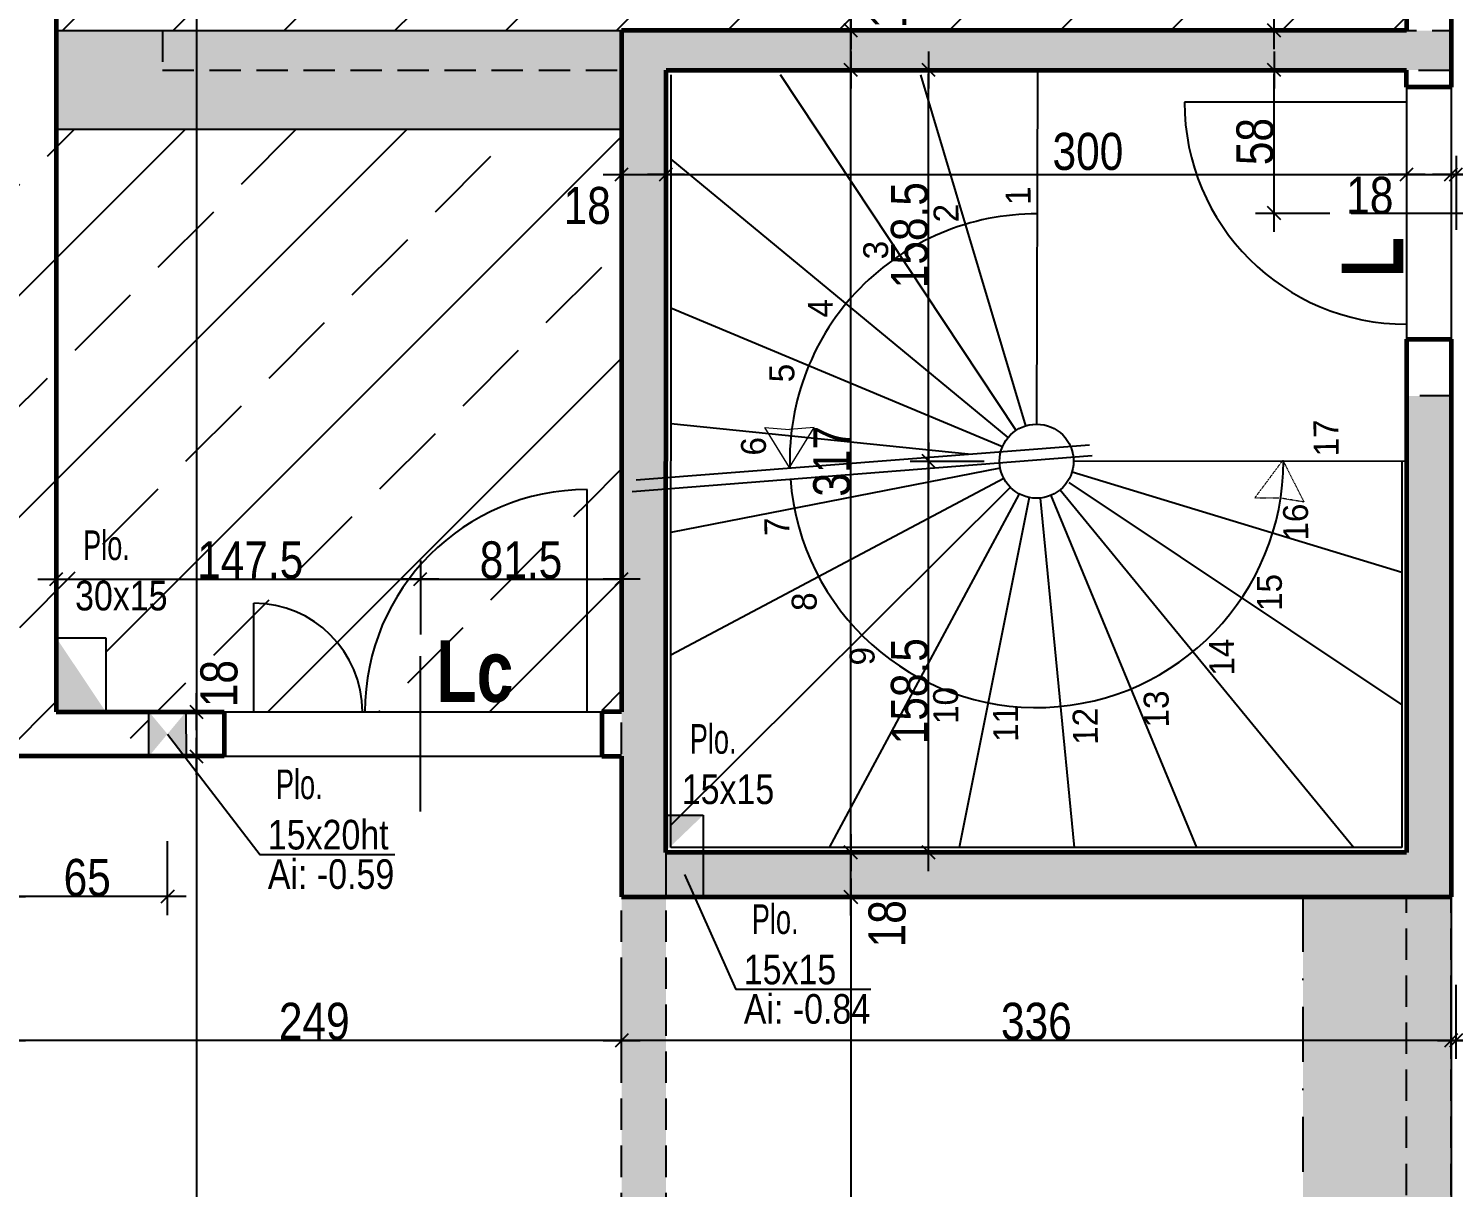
# Model space of a CAD drawing. Header units: centimetres. Extents: x 38820 to 82487, y -36363 to -12804.
# Drawn here: x 49114 to 49692, y -23901 to -23432 of the extents above; entities that cross this region are included whole.
import ezdxf
from ezdxf.enums import TextEntityAlignment as Align

# ---------------------------------------------------------------- set-up
doc = ezdxf.new("R2010")
doc.units = ezdxf.units.CM
doc.header["$LTSCALE"] = 0.5
for name, pattern in [('CACHEX2', [19.05, 12.7, -6.35]), ('Style de ligne -16', [0.192476, 0.123031, -0.069444]), ('TIRETPT2', [12.7, 6.35, -3.175, 0, -3.175])]:
    doc.linetypes.add(name, pattern=pattern)
doc.layers.get('0').update_dxf_attribs({"linetype": 'CONTINUOUS'})
doc.layers.get('DEFPOINTS').update_dxf_attribs({"linetype": 'CONTINUOUS'})
for name, color, linetype in [('01_cote_gen', 4, 'CONTINUOUS'), ('01_linteaux', 2, 'CONTINUOUS'), ('01_murs_sup', 2, 'CACHEX2'), ('01_poch_BN', 9, 'CONTINUOUS'), ('01_resv', 32, 'CONTINUOUS'), ('01_texte', 230, 'CONTINUOUS'), ('AA_COTES', 2, 'CONTINUOUS')]:
    doc.layers.add(name, color=color, linetype=linetype)
doc.layers.add('01_murs_coup', color=5, linetype='CONTINUOUS', lineweight=60)
doc.styles.add('Arial Narrow', font='ARIALN.TTF')
doc.styles.add('Century Gothic', font='GOTHIC.TTF')
doc.styles.add('impact', font='impact.ttf')
doc.styles.add('STYLE2', font='ARIALN.TTF')
doc.dimstyles.new('JB50', dxfattribs={"dimscale": 0.1, "dimtxt": 150, "dimasz": 15, "dimexe": 0.1, "dimexo": 0.1, "dimgap": 0.09, "dimtad": 1, "dimdec": 1, "dimdsep": 46, "dimtxsty": 'STYLE2', "dimblk1": 'BOND_G', "dimblk2": 'BOND_D', "dimsah": 1, "dimcen": 1.5, "dimdle": 0.01, "dimse1": 1, "dimse2": 1, "dimclrd": 4, "dimclre": 2, "dimclrt": 6, "dimazin": 2, "dimtfac": 2.333333, "dimtdec": 1, "dimtix": 1, "dimtmove": 2, "dimatfit": 3, "dimldrblk": 'BOND_G', "dimfxl": 1, "dimtolj": 1, "dimtzin": 0, "dimarcsym": 0})

# ---------------------------------------------------------------- blocks, each defined once
blk = doc.blocks.new('BOND_G')
at = {"layer": 'AA_COTES', "color": 0}
for p, q in [((0, -5), (0, 15)), ((5, 0), (-5, 0)), ((1.77, 1.77), (-1.77, -1.77))]:
    blk.add_line(p, q, dxfattribs=at)
blk = doc.blocks.new('BOND_D')
at = {"layer": 'AA_COTES', "color": 0}
for p, q in [((0, 5), (0, -15)), ((5, 0), (-5, 0)), ((-1.77, -1.77), (1.77, 1.77))]:
    blk.add_line(p, q, dxfattribs=at)
blk = doc.blocks.new('*D663')
at = {"layer": '01_cote_gen', "color": 4, "lineweight": -2, "transparency": 16777216}
blk.add_line((49618.95, -23504.86), (49618.95, -23449.86), dxfattribs=at)
at = {"layer": 'DEFPOINTS', "color": 0}
for p in [(49618.95, -23448.36), (49642.42, -23448.36), (49642.42, -23506.36)]:
    blk.add_point(p, dxfattribs=at)
at = {"layer": '01_cote_gen', "color": 4, "lineweight": -2, "transparency": 16777216, "xscale": 1.5, "yscale": 1.5, "zscale": 1.5}
for name, p, rotation in [('BOND_D', (49618.95, -23448.36), 90), ('BOND_G', (49618.95, -23506.36), 270)]:
    blk.add_blockref(name, p, dxfattribs=dict(at, rotation=rotation))
at = {"layer": '01_cote_gen', "color": 6, "transparency": 16777216, "insert": (49611.28, -23477.36), "char_height": 15, "attachment_point": 5, "rotation": 90, "style": 'STYLE2'}
blk.add_mtext('\\A1;58', dxfattribs=at)
blk = doc.blocks.new('Groupe-141-1')
at = {"color": 7, "linetype": 'Style de ligne -16', "lineweight": 13}
for p, q in [((14120.06, -46468.85), (14103.01, -46460.55)), ((14103.01, -46460.55), (14104.76, -46470.38)), ((14104.99, -46480.37), (14104.76, -46470.38)), ((14120.06, -46468.85), (14104.99, -46480.37))]:
    blk.add_line(p, q, dxfattribs=at)
blk = doc.blocks.new('Groupe-142-1')
at = {"color": 7, "linetype": 'Continuous', "lineweight": 13}
for p, q in [((14080.01, -46273.06), (14094.02, -46260.26)), ((14094.02, -46260.26), (14095.12, -46270.2)), ((14097.73, -46279.84), (14095.12, -46270.2)), ((14080.01, -46273.06), (14097.73, -46279.84))]:
    blk.add_line(p, q, dxfattribs=at)
blk = doc.blocks.new('*D673')
at = {"layer": '01_cote_gen', "color": 4, "lineweight": -2, "transparency": 16777216}
blk.add_line((49447.5, -23781.87), (49447.5, -23766.87), dxfattribs=at)
at = {"layer": 'DEFPOINTS', "color": 0}
for p in [(49447.5, -23765.37), (49464.35, -23765.37), (49464.35, -23783.37)]:
    blk.add_point(p, dxfattribs=at)
at = {"layer": '01_cote_gen', "color": 4, "lineweight": -2, "transparency": 16777216, "xscale": 1.5, "yscale": 1.5, "zscale": 1.5}
for name, p, rotation in [('BOND_D', (49447.5, -23765.37), 90), ('BOND_G', (49447.5, -23783.37), 270)]:
    blk.add_blockref(name, p, dxfattribs=dict(at, rotation=rotation))
at = {"layer": '01_cote_gen', "color": 6, "transparency": 16777216, "insert": (49462.23, -23794.23), "char_height": 15, "attachment_point": 5, "rotation": 90, "style": 'STYLE2'}
blk.add_mtext('\\A1;18', dxfattribs=at)
blk = doc.blocks.new('*D674')
at = {"layer": '01_cote_gen', "color": 4, "lineweight": -2, "transparency": 16777216}
blk.add_line((49447.5, -23763.87), (49447.5, -23449.86), dxfattribs=at)
at = {"layer": 'DEFPOINTS', "color": 0}
for p in [(49447.5, -23448.36), (49601, -23448.36), (49496.17, -23765.37)]:
    blk.add_point(p, dxfattribs=at)
at = {"layer": '01_cote_gen', "color": 4, "lineweight": -2, "transparency": 16777216, "xscale": 1.5, "yscale": 1.5, "zscale": 1.5}
for name, p, rotation in [('BOND_D', (49447.5, -23448.36), 90), ('BOND_G', (49447.5, -23765.37), 270)]:
    blk.add_blockref(name, p, dxfattribs=dict(at, rotation=rotation))
at = {"layer": '01_cote_gen', "color": 6, "transparency": 16777216, "insert": (49439.83, -23606.86), "char_height": 15, "attachment_point": 5, "rotation": 90, "style": 'STYLE2'}
blk.add_mtext('\\A1;317', dxfattribs=at)
blk = doc.blocks.new('*D675')
at = {"layer": '01_cote_gen', "color": 4, "lineweight": -2, "transparency": 16777216}
blk.add_line((49447.5, -23446.86), (49447.5, -23433.86), dxfattribs=at)
at = {"layer": 'DEFPOINTS', "color": 0}
for p in [(49447.5, -23432.36), (49595.38, -23432.36), (49595.38, -23448.36)]:
    blk.add_point(p, dxfattribs=at)
at = {"layer": '01_cote_gen', "color": 4, "lineweight": -2, "transparency": 16777216, "xscale": 1.5, "yscale": 1.5, "zscale": 1.5}
for name, p, rotation in [('BOND_D', (49447.5, -23432.36), 90), ('BOND_G', (49447.5, -23448.36), 270)]:
    blk.add_blockref(name, p, dxfattribs=dict(at, rotation=rotation))
at = {"layer": '01_cote_gen', "color": 6, "transparency": 16777216, "insert": (49462.53, -23421.93), "char_height": 15, "attachment_point": 5, "rotation": 90, "style": 'STYLE2'}
blk.add_mtext('\\A1;16', dxfattribs=at)
blk = doc.blocks.new('*D676')
at = {"layer": '01_cote_gen', "color": 4, "lineweight": -2, "transparency": 16777216}
blk.add_line((49478.99, -23763.87), (49478.99, -23608.32), dxfattribs=at)
at = {"layer": 'DEFPOINTS', "color": 0}
for p in [(49478.99, -23606.82), (49566.73, -23606.82), (49508.57, -23765.37)]:
    blk.add_point(p, dxfattribs=at)
at = {"layer": '01_cote_gen', "color": 4, "lineweight": -2, "transparency": 16777216, "xscale": 1.5, "yscale": 1.5, "zscale": 1.5}
for name, p, rotation in [('BOND_D', (49478.99, -23606.82), 90), ('BOND_G', (49478.99, -23765.37), 270)]:
    blk.add_blockref(name, p, dxfattribs=dict(at, rotation=rotation))
at = {"layer": '01_cote_gen', "color": 6, "transparency": 16777216, "insert": (49471.32, -23700.02), "char_height": 15, "attachment_point": 5, "rotation": 90, "style": 'STYLE2'}
blk.add_mtext('\\A1;158.5', dxfattribs=at)
blk = doc.blocks.new('*D677')
at = {"layer": '01_cote_gen', "color": 4, "lineweight": -2, "transparency": 16777216}
blk.add_line((49478.99, -23605.32), (49478.99, -23449.86), dxfattribs=at)
at = {"layer": 'DEFPOINTS', "color": 0}
for p in [(49478.99, -23448.36), (49597.3, -23448.36), (49566.73, -23606.82)]:
    blk.add_point(p, dxfattribs=at)
at = {"layer": '01_cote_gen', "color": 4, "lineweight": -2, "transparency": 16777216, "xscale": 1.5, "yscale": 1.5, "zscale": 1.5}
for name, p, rotation in [('BOND_D', (49478.99, -23448.36), 90), ('BOND_G', (49478.99, -23606.82), 270)]:
    blk.add_blockref(name, p, dxfattribs=dict(at, rotation=rotation))
at = {"layer": '01_cote_gen', "color": 6, "transparency": 16777216, "insert": (49471.32, -23515.28), "char_height": 15, "attachment_point": 5, "rotation": 90, "style": 'STYLE2'}
blk.add_mtext('\\A1;158.5', dxfattribs=at)
blk = doc.blocks.new('*D678')
at = {"layer": '01_cote_gen', "color": 4, "lineweight": -2, "transparency": 16777216}
blk.add_line((49356.13, -23490.64), (49371.13, -23490.64), dxfattribs=at)
at = {"layer": 'DEFPOINTS', "color": 0}
for p in [(49372.63, -23490.64), (49354.63, -23508.46), (49372.63, -23508.46)]:
    blk.add_point(p, dxfattribs=at)
at = {"layer": '01_cote_gen', "color": 4, "lineweight": -2, "transparency": 16777216, "xscale": 1.5, "yscale": 1.5, "zscale": 1.5, "rotation": 180}
blk.add_blockref('BOND_G', (49354.63, -23490.64), dxfattribs=at)
at = {"layer": '01_cote_gen', "color": 4, "lineweight": -2, "transparency": 16777216, "xscale": 1.5, "yscale": 1.5, "zscale": 1.5}
blk.add_blockref('BOND_D', (49372.63, -23490.64), dxfattribs=at)
at = {"layer": '01_cote_gen', "color": 6, "transparency": 16777216, "insert": (49340.7, -23503.34), "char_height": 15, "attachment_point": 5, "style": 'STYLE2'}
blk.add_mtext('\\A1;18', dxfattribs=at)
blk = doc.blocks.new('*D679')
at = {"layer": '01_cote_gen', "color": 4, "lineweight": -2, "transparency": 16777216}
blk.add_line((49374.14, -23490.64), (49671.13, -23490.64), dxfattribs=at)
at = {"layer": 'DEFPOINTS', "color": 0}
for p in [(49372.64, -23472.31), (49672.63, -23485.04), (49672.63, -23490.64)]:
    blk.add_point(p, dxfattribs=at)
at = {"layer": '01_cote_gen', "color": 4, "lineweight": -2, "transparency": 16777216, "xscale": 1.5, "yscale": 1.5, "zscale": 1.5, "rotation": 180}
blk.add_blockref('BOND_G', (49372.64, -23490.64), dxfattribs=at)
at = {"layer": '01_cote_gen', "color": 4, "lineweight": -2, "transparency": 16777216, "xscale": 1.5, "yscale": 1.5, "zscale": 1.5}
blk.add_blockref('BOND_D', (49672.63, -23490.64), dxfattribs=at)
at = {"layer": '01_cote_gen', "color": 6, "transparency": 16777216, "insert": (49543.52, -23481.44), "char_height": 15, "attachment_point": 5, "style": 'STYLE2'}
blk.add_mtext('\\A1;300', dxfattribs=at)
blk = doc.blocks.new('*D680')
at = {"layer": '01_cote_gen', "color": 4, "lineweight": -2, "ltscale": 2, "transparency": 16777216}
blk.add_line((49674.13, -23490.64), (49689.13, -23490.64), dxfattribs=at)
at = {"layer": 'DEFPOINTS', "color": 0, "ltscale": 2}
for p in [(49672.63, -23483.14), (49690.63, -23483.14), (49690.63, -23490.64)]:
    blk.add_point(p, dxfattribs=at)
at = {"layer": '01_cote_gen', "color": 4, "lineweight": -2, "ltscale": 2, "transparency": 16777216, "xscale": 1.5, "yscale": 1.5, "zscale": 1.5, "rotation": 180}
blk.add_blockref('BOND_G', (49672.63, -23490.64), dxfattribs=at)
at = {"layer": '01_cote_gen', "color": 4, "lineweight": -2, "ltscale": 2, "transparency": 16777216, "xscale": 1.5, "yscale": 1.5, "zscale": 1.5}
blk.add_blockref('BOND_D', (49690.63, -23490.64), dxfattribs=at)
at = {"layer": '01_cote_gen', "color": 6, "ltscale": 2, "transparency": 16777216, "insert": (49657.71, -23499.22), "char_height": 15, "attachment_point": 5, "style": 'STYLE2'}
blk.add_mtext('\\A1;18', dxfattribs=at)
blk = doc.blocks.new('*D681')
at = {"layer": '01_cote_gen', "color": 4, "lineweight": -2, "ltscale": 2, "transparency": 16777216}
blk.add_line((49694.13, -23490.64), (49709.13, -23490.64), dxfattribs=at)
at = {"layer": 'DEFPOINTS', "color": 0, "ltscale": 2}
for p in [(49692.63, -23475.76), (49710.63, -23475.76), (49710.63, -23490.64)]:
    blk.add_point(p, dxfattribs=at)
at = {"layer": '01_cote_gen', "color": 4, "lineweight": -2, "ltscale": 2, "transparency": 16777216, "xscale": 1.5, "yscale": 1.5, "zscale": 1.5, "rotation": 180}
blk.add_blockref('BOND_G', (49692.63, -23490.64), dxfattribs=at)
at = {"layer": '01_cote_gen', "color": 4, "lineweight": -2, "ltscale": 2, "transparency": 16777216, "xscale": 1.5, "yscale": 1.5, "zscale": 1.5}
blk.add_blockref('BOND_D', (49710.63, -23490.64), dxfattribs=at)
at = {"layer": '01_cote_gen', "color": 6, "ltscale": 2, "transparency": 16777216, "insert": (49719.33, -23501.4), "char_height": 15, "attachment_point": 5, "style": 'STYLE2'}
blk.add_mtext('\\A1;18', dxfattribs=at)
blk = doc.blocks.new('*D688')
at = {"layer": '01_cote_gen', "color": 4, "lineweight": -2, "transparency": 16777216}
blk.add_line((49107.13, -23274.72), (49124.13, -23274.72), dxfattribs=at)
at = {"layer": 'DEFPOINTS', "color": 0}
for p in [(49125.63, -23274.72), (49105.63, -23520.65), (49125.63, -23520.65)]:
    blk.add_point(p, dxfattribs=at)
at = {"layer": '01_cote_gen', "color": 4, "lineweight": -2, "transparency": 16777216, "xscale": 1.5, "yscale": 1.5, "zscale": 1.5, "rotation": 180}
blk.add_blockref('BOND_G', (49105.63, -23274.72), dxfattribs=at)
at = {"layer": '01_cote_gen', "color": 4, "lineweight": -2, "transparency": 16777216, "xscale": 1.5, "yscale": 1.5, "zscale": 1.5}
blk.add_blockref('BOND_D', (49125.63, -23274.72), dxfattribs=at)
at = {"layer": '01_cote_gen', "color": 6, "transparency": 16777216, "insert": (49115.63, -23267.05), "char_height": 15, "attachment_point": 5, "style": 'STYLE2'}
blk.add_mtext('\\A1;20', dxfattribs=at)
blk = doc.blocks.new('*D689')
at = {"layer": '01_cote_gen', "color": 4, "lineweight": -2, "transparency": 16777216}
blk.add_line((49127.13, -23305.36), (49353.13, -23305.36), dxfattribs=at)
at = {"layer": 'DEFPOINTS', "color": 0}
for p in [(49354.63, -23305.36), (49125.63, -23551.29), (49354.63, -23551.29)]:
    blk.add_point(p, dxfattribs=at)
at = {"layer": '01_cote_gen', "color": 4, "lineweight": -2, "transparency": 16777216, "xscale": 1.5, "yscale": 1.5, "zscale": 1.5, "rotation": 180}
blk.add_blockref('BOND_G', (49125.63, -23305.36), dxfattribs=at)
at = {"layer": '01_cote_gen', "color": 4, "lineweight": -2, "transparency": 16777216, "xscale": 1.5, "yscale": 1.5, "zscale": 1.5}
blk.add_blockref('BOND_D', (49354.63, -23305.36), dxfattribs=at)
at = {"layer": '01_cote_gen', "color": 6, "transparency": 16777216, "insert": (49240.13, -23297.69), "char_height": 15, "attachment_point": 5, "style": 'STYLE2'}
blk.add_mtext('\\A1;229', dxfattribs=at)
blk = doc.blocks.new('*D690')
at = {"layer": '01_cote_gen', "color": 4, "lineweight": -2, "transparency": 16777216}
blk.add_line((49356.13, -23305.36), (49371.14, -23305.36), dxfattribs=at)
at = {"layer": 'DEFPOINTS', "color": 0}
for p in [(49372.64, -23305.36), (49354.63, -23460.12), (49372.64, -23460.12)]:
    blk.add_point(p, dxfattribs=at)
at = {"layer": '01_cote_gen', "color": 4, "lineweight": -2, "transparency": 16777216, "xscale": 1.5, "yscale": 1.5, "zscale": 1.5, "rotation": 180}
blk.add_blockref('BOND_G', (49354.63, -23305.36), dxfattribs=at)
at = {"layer": '01_cote_gen', "color": 4, "lineweight": -2, "transparency": 16777216, "xscale": 1.5, "yscale": 1.5, "zscale": 1.5}
blk.add_blockref('BOND_D', (49372.64, -23305.36), dxfattribs=at)
at = {"layer": '01_cote_gen', "color": 6, "transparency": 16777216, "insert": (49363.64, -23297.69), "char_height": 15, "attachment_point": 5, "style": 'STYLE2'}
blk.add_mtext('\\A1;18', dxfattribs=at)
blk = doc.blocks.new('*D723')
at = {"layer": '01_cote_gen', "color": 4, "lineweight": -2, "transparency": 16777216}
blk.add_line((49353.13, -23841.51), (49107.13, -23841.51), dxfattribs=at)
at = {"layer": 'DEFPOINTS', "color": 0}
for p in [(49354.63, -23783.37), (49105.63, -23819.01), (49105.63, -23841.51)]:
    blk.add_point(p, dxfattribs=at)
at = {"layer": '01_cote_gen', "color": 4, "lineweight": -2, "transparency": 16777216, "xscale": 1.5, "yscale": 1.5, "zscale": 1.5, "rotation": 180}
blk.add_blockref('BOND_D', (49105.63, -23841.51), dxfattribs=at)
at = {"layer": '01_cote_gen', "color": 4, "lineweight": -2, "transparency": 16777216, "xscale": 1.5, "yscale": 1.5, "zscale": 1.5}
blk.add_blockref('BOND_G', (49354.63, -23841.51), dxfattribs=at)
at = {"layer": '01_cote_gen', "color": 6, "transparency": 16777216, "insert": (49230.13, -23833.84), "char_height": 15, "attachment_point": 5, "style": 'STYLE2'}
blk.add_mtext('\\A1;249', dxfattribs=at)
blk = doc.blocks.new('*D724')
at = {"layer": '01_cote_gen', "color": 4, "lineweight": -2, "transparency": 16777216}
blk.add_line((49689.13, -23841.51), (49356.13, -23841.51), dxfattribs=at)
at = {"layer": 'DEFPOINTS', "color": 0}
for p in [(49354.63, -23783.37), (49690.63, -23783.37), (49354.63, -23841.51)]:
    blk.add_point(p, dxfattribs=at)
at = {"layer": '01_cote_gen', "color": 4, "lineweight": -2, "transparency": 16777216, "xscale": 1.5, "yscale": 1.5, "zscale": 1.5, "rotation": 180}
blk.add_blockref('BOND_D', (49354.63, -23841.51), dxfattribs=at)
at = {"layer": '01_cote_gen', "color": 4, "lineweight": -2, "transparency": 16777216, "xscale": 1.5, "yscale": 1.5, "zscale": 1.5}
blk.add_blockref('BOND_G', (49690.63, -23841.51), dxfattribs=at)
at = {"layer": '01_cote_gen', "color": 6, "transparency": 16777216, "insert": (49522.63, -23833.84), "char_height": 15, "attachment_point": 5, "style": 'STYLE2'}
blk.add_mtext('\\A1;336', dxfattribs=at)
blk = doc.blocks.new('*D725')
at = {"layer": '01_cote_gen', "color": 4, "lineweight": -2, "transparency": 16777216}
blk.add_line((49892.13, -23841.51), (49694.15, -23841.51), dxfattribs=at)
at = {"layer": 'DEFPOINTS', "color": 0}
for p in [(49692.65, -23783.37), (49893.63, -23783.37), (49692.65, -23841.51)]:
    blk.add_point(p, dxfattribs=at)
at = {"layer": '01_cote_gen', "color": 4, "lineweight": -2, "transparency": 16777216, "xscale": 1.5, "yscale": 1.5, "zscale": 1.5, "rotation": 180}
blk.add_blockref('BOND_D', (49692.65, -23841.51), dxfattribs=at)
at = {"layer": '01_cote_gen', "color": 4, "lineweight": -2, "transparency": 16777216, "xscale": 1.5, "yscale": 1.5, "zscale": 1.5}
blk.add_blockref('BOND_G', (49893.63, -23841.51), dxfattribs=at)
at = {"layer": '01_cote_gen', "color": 6, "transparency": 16777216, "insert": (49793.14, -23833.84), "char_height": 15, "attachment_point": 5, "style": 'STYLE2'}
blk.add_mtext('\\A1;201', dxfattribs=at)
blk = doc.blocks.new('*D831')
at = {"layer": '01_cote_gen', "color": 4, "lineweight": -2, "transparency": 16777216}
blk.add_line((49182.4, -22815.81), (49182.4, -23706.86), dxfattribs=at)
at = {"layer": 'DEFPOINTS', "color": 0}
for p in [(49159.9, -22814.31), (49167.13, -23708.36), (49182.4, -23708.36)]:
    blk.add_point(p, dxfattribs=at)
at = {"layer": '01_cote_gen', "color": 4, "lineweight": -2, "transparency": 16777216, "xscale": 1.5, "yscale": 1.5, "zscale": 1.5}
for name, p, rotation in [('BOND_G', (49182.4, -22814.31), 90), ('BOND_D', (49182.4, -23708.36), 270)]:
    blk.add_blockref(name, p, dxfattribs=dict(at, rotation=rotation))
at = {"layer": '01_cote_gen', "color": 6, "transparency": 16777216, "insert": (49174.73, -23222.91), "char_height": 15, "attachment_point": 5, "rotation": 90, "style": 'STYLE2'}
blk.add_mtext('\\A1;894', dxfattribs=at)
blk = doc.blocks.new('*D832')
at = {"layer": '01_cote_gen', "color": 4, "lineweight": -2, "transparency": 16777216}
blk.add_line((49182.4, -23709.86), (49182.4, -23724.86), dxfattribs=at)
at = {"layer": 'DEFPOINTS', "color": 0}
for p in [(49167.13, -23708.36), (49149.63, -23726.36), (49182.4, -23726.36)]:
    blk.add_point(p, dxfattribs=at)
at = {"layer": '01_cote_gen', "color": 4, "lineweight": -2, "transparency": 16777216, "xscale": 1.5, "yscale": 1.5, "zscale": 1.5}
for name, p, rotation in [('BOND_G', (49182.4, -23708.36), 90), ('BOND_D', (49182.4, -23726.36), 270)]:
    blk.add_blockref(name, p, dxfattribs=dict(at, rotation=rotation))
at = {"layer": '01_cote_gen', "color": 6, "transparency": 16777216, "insert": (49191.6, -23696.95), "char_height": 15, "attachment_point": 5, "rotation": 90, "style": 'STYLE2'}
blk.add_mtext('\\A1;18', dxfattribs=at)
blk = doc.blocks.new('*D833')
at = {"layer": '01_cote_gen', "color": 4, "lineweight": -2, "transparency": 16777216}
blk.add_line((49182.4, -23727.86), (49182.4, -24281.87), dxfattribs=at)
at = {"layer": 'DEFPOINTS', "color": 0}
for p in [(49149.63, -23726.36), (49149.63, -24283.37), (49182.4, -24283.37)]:
    blk.add_point(p, dxfattribs=at)
at = {"layer": '01_cote_gen', "color": 4, "lineweight": -2, "transparency": 16777216, "xscale": 1.5, "yscale": 1.5, "zscale": 1.5}
for name, p, rotation in [('BOND_G', (49182.4, -23726.36), 90), ('BOND_D', (49182.4, -24283.37), 270)]:
    blk.add_blockref(name, p, dxfattribs=dict(at, rotation=rotation))
at = {"layer": '01_cote_gen', "color": 6, "transparency": 16777216, "insert": (49174.76, -24004.87), "char_height": 15, "attachment_point": 5, "rotation": 90, "style": 'STYLE2'}
blk.add_mtext('\\A1;557', dxfattribs=at)
blk = doc.blocks.new('*D836')
at = {"layer": '01_cote_gen', "color": 4, "lineweight": -2, "transparency": 16777216}
blk.add_line((49447.5, -23784.87), (49447.5, -24281.87), dxfattribs=at)
at = {"layer": 'DEFPOINTS', "color": 0}
for p in [(49425.69, -23783.37), (49412.64, -24283.37), (49447.5, -24283.37)]:
    blk.add_point(p, dxfattribs=at)
at = {"layer": '01_cote_gen', "color": 4, "lineweight": -2, "transparency": 16777216, "xscale": 1.5, "yscale": 1.5, "zscale": 1.5}
for name, p, rotation in [('BOND_G', (49447.5, -23783.37), 90), ('BOND_D', (49447.5, -24283.37), 270)]:
    blk.add_blockref(name, p, dxfattribs=dict(at, rotation=rotation))
at = {"layer": '01_cote_gen', "color": 6, "transparency": 16777216, "insert": (49439.83, -24033.37), "char_height": 15, "attachment_point": 5, "rotation": 90, "style": 'STYLE2'}
blk.add_mtext('\\A1;500', dxfattribs=at)
blk = doc.blocks.new('*D844')
at = {"layer": '01_cote_gen', "color": 4, "lineweight": -2, "transparency": 16777216}
blk.add_line((49618.95, -23430.86), (49618.95, -23332.86), dxfattribs=at)
at = {"layer": 'DEFPOINTS', "color": 0}
for p in [(49618.95, -23331.36), (49642.42, -23331.36), (49634.38, -23432.36)]:
    blk.add_point(p, dxfattribs=at)
at = {"layer": '01_cote_gen', "color": 4, "lineweight": -2, "transparency": 16777216, "xscale": 1.5, "yscale": 1.5, "zscale": 1.5}
for name, p, rotation in [('BOND_D', (49618.95, -23331.36), 90), ('BOND_G', (49618.95, -23432.36), 270)]:
    blk.add_blockref(name, p, dxfattribs=dict(at, rotation=rotation))
at = {"layer": '01_cote_gen', "color": 6, "transparency": 16777216, "insert": (49611.28, -23381.86), "char_height": 15, "attachment_point": 5, "rotation": 90, "style": 'STYLE2'}
blk.add_mtext('\\A1;101', dxfattribs=at)
blk = doc.blocks.new('*D845')
at = {"layer": '01_cote_gen', "color": 4, "lineweight": -2, "transparency": 16777216}
blk.add_line((49447.5, -23430.86), (49447.5, -22815.86), dxfattribs=at)
at = {"layer": 'DEFPOINTS', "color": 0}
for p in [(49447.5, -22814.36), (49493.67, -22814.36), (49493.58, -23432.36)]:
    blk.add_point(p, dxfattribs=at)
at = {"layer": '01_cote_gen', "color": 4, "lineweight": -2, "transparency": 16777216, "xscale": 1.5, "yscale": 1.5, "zscale": 1.5}
for name, p, rotation in [('BOND_D', (49447.5, -22814.36), 90), ('BOND_G', (49447.5, -23432.36), 270)]:
    blk.add_blockref(name, p, dxfattribs=dict(at, rotation=rotation))
at = {"layer": '01_cote_gen', "color": 6, "transparency": 16777216, "insert": (49439.83, -23123.36), "char_height": 15, "attachment_point": 5, "rotation": 90, "style": 'STYLE2'}
blk.add_mtext('\\A1;618', dxfattribs=at)
blk = doc.blocks.new('*D1016')
at = {"layer": '01_cote_gen', "color": 4, "lineweight": -2, "transparency": 16777216}
blk.add_line((49274.63, -23654.59), (49353.13, -23654.59), dxfattribs=at)
at = {"layer": 'DEFPOINTS', "color": 0}
for p in [(49354.63, -23654.59), (49273.13, -23669.62), (49354.63, -23669.62)]:
    blk.add_point(p, dxfattribs=at)
at = {"layer": '01_cote_gen', "color": 4, "lineweight": -2, "transparency": 16777216, "xscale": 1.5, "yscale": 1.5, "zscale": 1.5, "rotation": 180}
blk.add_blockref('BOND_G', (49273.13, -23654.59), dxfattribs=at)
at = {"layer": '01_cote_gen', "color": 4, "lineweight": -2, "transparency": 16777216, "xscale": 1.5, "yscale": 1.5, "zscale": 1.5}
blk.add_blockref('BOND_D', (49354.63, -23654.59), dxfattribs=at)
at = {"layer": '01_cote_gen', "color": 6, "transparency": 16777216, "insert": (49313.88, -23646.92), "char_height": 15, "attachment_point": 5, "style": 'STYLE2'}
blk.add_mtext('\\A1;81.5', dxfattribs=at)
blk = doc.blocks.new('*D1017')
at = {"layer": '01_cote_gen', "color": 4, "lineweight": -2, "transparency": 16777216}
blk.add_line((49127.13, -23654.59), (49271.63, -23654.59), dxfattribs=at)
at = {"layer": 'DEFPOINTS', "color": 0}
for p in [(49125.63, -23654.59), (49273.13, -23654.59), (49273.13, -23662.09)]:
    blk.add_point(p, dxfattribs=at)
at = {"layer": '01_cote_gen', "color": 4, "lineweight": -2, "transparency": 16777216, "xscale": 1.5, "yscale": 1.5, "zscale": 1.5, "rotation": 180}
blk.add_blockref('BOND_G', (49125.63, -23654.59), dxfattribs=at)
at = {"layer": '01_cote_gen', "color": 4, "lineweight": -2, "transparency": 16777216, "xscale": 1.5, "yscale": 1.5, "zscale": 1.5}
blk.add_blockref('BOND_D', (49273.13, -23654.59), dxfattribs=at)
at = {"layer": '01_cote_gen', "color": 6, "transparency": 16777216, "insert": (49204.2, -23646.92), "char_height": 15, "attachment_point": 5, "style": 'STYLE2'}
blk.add_mtext('\\A1;147.5', dxfattribs=at)
blk = doc.blocks.new('*D1155')
at = {"layer": '01_cote_gen', "color": 4, "lineweight": -2, "transparency": 16777216}
blk.add_line((49169.17, -23783.25), (49107.13, -23783.25), dxfattribs=at)
at = {"layer": 'DEFPOINTS', "color": 0}
for p in [(49170.67, -23717.36), (49105.63, -23722.86), (49105.63, -23783.25)]:
    blk.add_point(p, dxfattribs=at)
at = {"layer": '01_cote_gen', "color": 4, "lineweight": -2, "transparency": 16777216, "xscale": 1.5, "yscale": 1.5, "zscale": 1.5, "rotation": 180}
blk.add_blockref('BOND_D', (49105.63, -23783.25), dxfattribs=at)
at = {"layer": '01_cote_gen', "color": 4, "lineweight": -2, "transparency": 16777216, "xscale": 1.5, "yscale": 1.5, "zscale": 1.5}
blk.add_blockref('BOND_G', (49170.67, -23783.25), dxfattribs=at)
at = {"layer": '01_cote_gen', "color": 6, "transparency": 16777216, "insert": (49138.15, -23775.58), "char_height": 15, "attachment_point": 5, "style": 'STYLE2'}
blk.add_mtext('\\A1;65', dxfattribs=at)

msp = doc.modelspace()

# ---------------------------------------------------------------- hatches: boundary and pattern name
at = {"layer": '01_murs_sup'}
h = msp.add_hatch(dxfattribs=at)
h.set_pattern_fill('DASH', color=256, scale=2.5, angle=135)
h.set_pattern_definition([(135, (-19116.01, 5490.093), (-11.22532015, 9e-16), [7.9375, -7.9375])])
h.paths.add_polyline_path([(49690.631, -24101.371), (49672.631, -24101.371), (49672.631, -24106.371), (49372.631, -24106.371), (49372.631, -23783.371), (49672.631, -23783.371), (49672.631, -23999.371), (49690.631, -23999.371), (49690.631, -23580.371), (49672.631, -23580.371), (49672.631, -23765.371), (49372.631, -23765.371), (49372.631, -23448.383), (49690.631, -23448.383), (49690.631, -23432.383), (49168.631, -23432.383), (49168.631, -23448.383), (49354.631, -23448.383), (49354.631, -24106.371), (49311.631, -24106.371), (49311.631, -24141.371), (49047.631, -24141.371), (49047.631, -24159.371), (49329.631, -24159.371), (49329.631, -24124.371), (49672.631, -24124.371), (49672.631, -24159.371), (49690.631, -24159.371)])
h.paths.add_polyline_path([(48945.631, -24141.371), (48605.631, -24141.371), (48605.631, -23448.383), (48647.631, -23448.383), (48647.631, -23432.383), (48525.631, -23432.383), (48525.631, -23448.383), (48587.631, -23448.383), (48587.631, -24141.371), (48463.631, -24141.371), (48463.631, -24159.371), (48945.631, -24159.371)])
h.paths.add_polyline_path([(49073.631, -23432.383), (48917.631, -23432.383), (48917.631, -23448.383), (49073.631, -23448.383)])
at = {"layer": '01_poch_BN'}
h = msp.add_hatch(dxfattribs=at)
h.set_pattern_fill('ANSI31', color=256, scale=10)
h.paths.add_polyline_path([(49105.63, -22818.341), (49125.63, -22818.34), (49125.63, -22814.307), (49672.626, -22814.387), (49690.613, -22814.387), (49690.612, -22796.39), (48265.63, -22796.18), (48265.63, -23398.352), (48285.63, -23398.352), (48285.63, -23117.356), (48953.63, -23117.356), (48953.63, -23432.356), (49105.63, -23432.356)])
h.paths.add_polyline_path([(49878.631, -23043.387), (49878.631, -22985.387), (49878.631, -22895.387), (49878.631, -22814.387), (49710.809, -22814.387), (49710.809, -22894.387), (49710.626, -23280.359), (49710.626, -23382.359), (49710.626, -23432.383), (49875.631, -23432.383), (49875.631, -23379.384), (49875.631, -23354.387), (49878.631, -23354.387), (49878.631, -23133.387)])
h.paths.add_polyline_path([(52569.593, -22796.39), (52419.597, -22796.39), (52419.597, -23152.394), (52569.593, -23152.394)])
h.paths.add_polyline_path([(50169.799, -22835.779), (50169.799, -22809.166), (50138.571, -22809.166), (50138.571, -22835.779)])
h.paths.add_polyline_path([(50169.799, -22867.654), (50169.799, -22841.041), (50138.571, -22841.041), (50138.571, -22867.654)], flags=16)
h.paths.add_polyline_path([(50050.405, -22939.747), (50077.018, -22939.747), (50077.018, -22908.519), (50050.405, -22908.519)], flags=16)
h.paths.add_polyline_path([(50115.169, -22930.844), (50115.169, -22894.675), (50083.941, -22894.675), (50083.941, -22930.844)], flags=16)
edge = h.paths.add_edge_path(flags=16)
edge.add_arc((49336.408, -23148.361), 30.98, 0, 360)
edge = h.paths.add_edge_path()
edge.add_arc((49672.626, -23376.358), 89.997, 90.000061, 179.999465, ccw=False)
edge.add_line((49672.626, -23286.361), (49672.626, -23280.36))
edge.add_line((49672.626, -23280.36), (49672.626, -23036.408))
edge.add_line((49672.626, -23036.408), (49672.589, -23036.408))
edge.add_line((49672.589, -23036.408), (49672.589, -22976.411))
edge.add_line((49672.589, -22976.411), (49672.626, -22814.387))
edge.add_line((49672.626, -22814.387), (49125.63, -22814.307))
edge.add_line((49125.63, -22814.307), (49125.63, -23432.356))
edge.add_line((49125.63, -23432.356), (49354.627, -23432.36))
edge.add_line((49354.627, -23432.36), (49672.626, -23432.36))
edge.add_line((49672.626, -23432.36), (49672.628, -23382.36))
edge.add_line((49672.628, -23382.36), (49672.628, -23376.358))
edge.add_line((49672.628, -23376.358), (49582.629, -23376.357))
edge = h.paths.add_edge_path(flags=16)
edge.add_arc((51006.638, -23148.361), 30.98, 0, 360)
h.paths.add_polyline_path([(52399.597, -22814.39), (50098.63, -22814.39), (50098.63, -22895.387), (50038.597, -22895.387), (50038.597, -22984.587), (50038.63, -22984.587), (50038.63, -23043.387), (50038.625, -23133.387), (50038.63, -23133.387), (50038.63, -23272.387), (50038.619, -23422.387), (50038.63, -23422.387), (50038.63, -23432.383), (50382.593, -23432.383), (50382.593, -23152.394), (50772.593, -23152.394), (50772.593, -23432.383), (50844.63, -23432.383), (50961.597, -23432.394), (50981.597, -23432.394), (51034.63, -23432.394), (51034.63, -23432.383), (51172.593, -23432.383), (51172.593, -23152.394), (51729.593, -23152.394), (51729.593, -23432.383), (51892.593, -23432.383), (51892.593, -23152.394), (52399.597, -23152.394)])
h = msp.add_hatch(dxfattribs=at)
h.set_pattern_fill('ANSI33', color=256, scale=10)
h.paths.add_polyline_path([(49125.63, -23678.361), (49145.645, -23678.361), (49145.645, -23708.361), (49125.63, -23708.361)], flags=16)
h.paths.add_polyline_path([(49178.169, -23708.359), (49178.17, -23726.359), (49163.17, -23726.359), (49163.17, -23708.361)], flags=16)
h.paths.add_polyline_path([(49223.9, -22837.648), (49223.9, -22811.035), (49192.673, -22811.035), (49192.673, -22837.648)], flags=24)
edge = h.paths.add_edge_path()
edge.add_line((49354.627, -23472.356), (49105.63, -23472.356))
edge.add_line((49105.63, -23472.356), (49105.63, -23726.361))
edge.add_line((49105.63, -23726.361), (49193.627, -23726.361))
edge.add_line((49193.627, -23726.361), (49193.627, -23708.361))
edge.add_line((49193.627, -23708.361), (49205.626, -23708.361))
edge.add_line((49205.626, -23708.361), (49205.626, -23664.361))
edge.add_arc((49205.626, -23708.361), 44, 0, 90, ccw=False)
edge.add_line((49249.626, -23708.361), (49250.627, -23708.361))
edge.add_arc((49340.627, -23708.361), 90, 90, 180, ccw=False)
edge.add_line((49340.627, -23618.361), (49340.627, -23708.361))
edge.add_line((49340.627, -23708.361), (49346.627, -23708.361))
edge.add_line((49346.627, -23708.361), (49354.627, -23708.361))
edge.add_line((49354.627, -23708.361), (49354.627, -23472.356))
h = msp.add_hatch(color=256, dxfattribs=at)
h.dxf.hatch_style = 1
h.paths.add_polyline_path([(49354.627, -23432.36), (49125.63, -23432.356), (49125.63, -23472.356), (49354.627, -23472.356)])
h = msp.add_hatch(dxfattribs=at)
h.set_pattern_fill('ANSI33', color=256, scale=10)
h.paths.add_polyline_path([(49205.626, -23664.361), (49205.626, -23708.361), (49249.626, -23708.361, 0.4142136)])
h.paths.add_polyline_path([(49340.627, -23618.361, 0.4142136), (49250.627, -23708.361), (49340.627, -23708.361)])
h = msp.add_hatch(color=256, dxfattribs=at)
h.dxf.hatch_style = 1
h.paths.add_polyline_path([(49672.631, -23783.371), (49630.626, -23783.371), (49630.626, -24106.371), (49672.631, -24106.371), (49672.631, -24101.371), (49690.626, -24101.371), (49690.626, -23999.371), (49672.631, -23999.371)])
h.paths.add_polyline_path([(49690.626, -23783.368), (49672.631, -23783.368), (49672.631, -23999.371), (49690.626, -23999.371)])
h.paths.add_polyline_path([(49690.626, -24101.371), (49672.631, -24101.371), (49672.631, -24106.371), (49630.626, -24106.371), (49630.626, -24124.371), (49672.631, -24124.371), (49672.631, -24159.371), (49690.626, -24159.371)])
h.paths.add_polyline_path([(49672.631, -24124.371), (49630.626, -24124.371), (49630.626, -24283.374), (49672.64, -24283.374), (49690.626, -24283.374), (49690.626, -24159.371), (49672.631, -24159.371)])
h.paths.add_polyline_path([(49647.437, -24036.213), (49674.051, -24036.213), (49674.051, -24004.985), (49647.437, -24004.985)], flags=24)
h.paths.add_polyline_path([(49643.381, -24181.136), (49669.994, -24181.136), (49669.994, -24149.908), (49643.381, -24149.908)], flags=24)
h.paths.add_polyline_path([(49621.31, -24154.538), (49646.359, -24154.538), (49646.359, -24136.244), (49621.31, -24136.244)], flags=9)

# ---------------------------------------------------------------- linework, layer by layer
at = {"layer": '01_linteaux'}
for p, q in [((49125.63, -23432.356), (49354.627, -23432.36)), ((49374.577, -23763.368), (49374.647, -23450.363)), ((49514.439, -23594.342), (49418.983, -23450.363)), ((49518.417, -23592.456), (49475.865, -23450.362)), ((49522.777, -23591.511), (49523.261, -23448.373)), ((49672.626, -23455.364), (49672.626, -23557.361)), ((49690.626, -23455.363), (49690.626, -23557.361)), ((49672.625, -23461.364), (49582.628, -23461.365)), ((49125.63, -23472.356), (49354.627, -23472.356)), ((49511.184, -23597.299), (49374.639, -23484.451)), ((49650.22, -23506.362), (49713.031, -23506.362)), ((49508.914, -23601.062), (49374.626, -23544.859)), ((49494.961, -23604.024), (49374.615, -23591.693)), ((49360.48, -23614.446), (49544.15, -23600.139)), ((49358.92, -23619.089), (49545.234, -23604.572)), ((49537.725, -23606.823), (49672.725, -23606.622)), ((49670.627, -23606.622), (49670.628, -23763.368)), ((49509.483, -23613.869), (49374.595, -23685.413)), ((49508.007, -23609.719), (49374.606, -23635.751)), ((49537.081, -23611.173), (49670.627, -23651.761)), ((49340.627, -23708.361), (49340.627, -23618.361)), ((49512.101, -23617.412), (49374.579, -23754.221)), ((49515.49, -23620.311), (49438.647, -23763.368)), ((49532.234, -23618.425), (49651.198, -23763.368)), ((49535.724, -23615.517), (49670.627, -23705.537)), ((49519.78, -23621.532), (49491.341, -23763.368)), ((49524.18, -23621.753), (49537.997, -23763.368)), ((49528.454, -23620.687), (49587.497, -23763.368)), ((49205.626, -23708.361), (49205.626, -23664.361)), ((49273.126, -23748.766), (49273.126, -23685.866)), ((49193.627, -23708.361), (49346.627, -23708.361)), ((49193.627, -23726.361), (49346.627, -23726.361)), ((49670.628, -23763.368), (49374.577, -23763.368)), ((49690.626, -23783.368), (49690.626, -24283.431))]:
    msp.add_line(p, q, dxfattribs=at)
at = {"layer": '01_linteaux', "linetype": 'TIRETPT2', "ltscale": 7}
msp.add_line((49630.626, -23783.368), (49630.626, -24283.431), dxfattribs=at)
at = {"layer": '01_linteaux'}
msp.add_circle((49522.725, -23606.824), 15, dxfattribs=at)
for centre, radius, start, end in [((49672.625, -23461.364), 89.997, 180.000535, 270.00052), ((49672.625, -23461.364), 89.997, 180.000535, 270.00052), ((49522.725, -23606.624), 100, 89.805913, 181.663318), ((49522.725, -23606.624), 100, 184.245831, 0.000747), ((49340.627, -23708.361), 90, 90, 180), ((49205.626, -23708.361), 44, 0, 90)]:
    msp.add_arc(centre, radius, start, end, dxfattribs=at)
at = {"layer": '01_murs_coup'}
for p, q in [((49125.63, -22814.307), (49125.63, -23708.361)), ((49672.628, -23382.36), (49672.626, -23432.36)), ((49690.624, -23382.359), (49690.626, -23455.363)), ((49690.624, -23382.359), (49690.626, -23455.363)), ((49672.626, -23432.36), (49354.627, -23432.36)), ((49354.627, -23432.36), (49354.627, -23708.361)), ((49672.626, -23432.36), (49354.627, -23432.36)), ((49354.627, -23432.36), (49354.627, -23708.361)), ((49372.577, -23765.368), (49372.647, -23448.363)), ((49372.577, -23765.368), (49372.647, -23448.363)), ((49372.647, -23448.363), (49672.627, -23448.361)), ((49372.647, -23448.363), (49672.627, -23448.361)), ((49672.626, -23455.364), (49672.627, -23448.361)), ((49672.626, -23455.364), (49672.627, -23448.361)), ((49690.626, -23455.363), (49672.626, -23455.364)), ((49690.626, -23455.363), (49672.626, -23455.364)), ((49672.626, -23557.361), (49672.628, -23765.368)), ((49672.626, -23557.361), (49690.626, -23557.361)), ((49672.626, -23557.361), (49672.628, -23765.368)), ((49672.626, -23557.361), (49690.626, -23557.361)), ((49690.626, -23557.361), (49690.626, -23783.368)), ((49690.626, -23557.361), (49690.626, -23783.368)), ((49125.63, -23708.361), (49193.627, -23708.361)), ((49125.63, -23708.361), (49193.627, -23708.361)), ((49193.627, -23708.361), (49193.627, -23726.361)), ((49193.627, -23708.361), (49193.627, -23726.361)), ((49354.627, -23708.361), (49346.627, -23708.361)), ((49346.627, -23708.361), (49346.627, -23726.361)), ((49354.627, -23708.361), (49346.627, -23708.361)), ((49346.627, -23708.361), (49346.627, -23726.361)), ((49193.627, -23726.361), (49105.63, -23726.361)), ((49193.627, -23726.361), (49105.63, -23726.361)), ((49346.627, -23726.361), (49354.627, -23726.361)), ((49346.627, -23726.361), (49354.627, -23726.361)), ((49354.627, -23726.361), (49354.627, -23783.368)), ((49354.627, -23726.361), (49354.627, -23783.368)), ((49672.628, -23765.368), (49372.577, -23765.368)), ((49672.628, -23765.368), (49372.577, -23765.368)), ((49354.627, -23783.368), (49690.628, -23783.368)), ((49354.627, -23783.368), (49690.628, -23783.368))]:
    msp.add_line(p, q, dxfattribs=at)
at = {"layer": '01_murs_sup', "ltscale": 2}
for p, q in [((49168.631, -23432.383), (49168.631, -23448.383)), ((49168.631, -23432.383), (49690.631, -23432.383)), ((49690.631, -23448.383), (49690.631, -23432.383)), ((49168.631, -23448.383), (49354.631, -23448.383)), ((49354.631, -24106.371), (49354.631, -23448.383)), ((49372.631, -23765.371), (49372.631, -23448.383)), ((49372.631, -23448.383), (49690.631, -23448.383)), ((49672.631, -23765.371), (49672.631, -23580.371)), ((49690.631, -23580.371), (49672.631, -23580.371)), ((49690.631, -23999.371), (49690.631, -23580.371)), ((49372.631, -23765.371), (49672.631, -23765.371)), ((49372.631, -24106.371), (49372.631, -23783.371)), ((49372.631, -23783.371), (49672.631, -23783.371)), ((49672.631, -23999.371), (49672.631, -23783.371))]:
    msp.add_line(p, q, dxfattribs=at)
at = {"layer": '01_resv'}
for p, q in [((49125.645, -23706.055), (49125.645, -23676.055)), ((49125.645, -23678.361), (49145.645, -23678.361)), ((49145.645, -23678.361), (49145.645, -23708.361)), ((49145.645, -23708.361), (49125.645, -23708.361)), ((49163.17, -23708.361), (49178.169, -23708.359)), ((49163.17, -23726.359), (49163.17, -23708.361)), ((49178.169, -23708.359), (49178.17, -23726.359)), ((49178.17, -23726.359), (49163.17, -23726.359)), ((49372.636, -23765.268), (49372.636, -23750.268)), ((49372.636, -23750.268), (49387.635, -23750.268)), ((49387.635, -23750.268), (49387.636, -23765.267)), ((49372.635, -23783.267), (49372.636, -23765.268)), ((49372.636, -23765.268), (49387.635, -23765.268)), ((49387.635, -23765.268), (49387.635, -23783.267)), ((49387.635, -23783.267), (49372.635, -23783.266))]:
    msp.add_line(p, q, dxfattribs=at)
for points in [[(49145.645, -23708.361), (49125.645, -23708.361), (49125.645, -23678.361)], [(49163.17, -23708.361), (49163.17, -23726.359), (49178.17, -23726.359), (49178.169, -23708.359)], [(49372.636, -23764.659), (49372.636, -23750.268), (49387.635, -23750.268)], [(49372.636, -23765.371), (49372.635, -23783.266), (49387.635, -23783.266), (49387.635, -23765.371)]]:
    msp.add_solid(points, dxfattribs=at)
at = {"layer": '01_texte'}
for p, q in [((49170.67, -23717.36), (49208.169, -23766.29)), ((49262.778, -23766.29), (49208.169, -23766.29)), ((49380.135, -23774.318), (49400.953, -23820.909)), ((49455.562, -23820.909), (49400.953, -23820.909))]:
    msp.add_line(p, q, dxfattribs=at)

# ---------------------------------------------------------------- block references
at = {"layer": '01_linteaux', "rotation": 79.27640525614329}
for name in ['Groupe-142-1', 'Groupe-141-1']:
    msp.add_blockref(name, (1337.817, -28833.374), dxfattribs=at)

# ---------------------------------------------------------------- texts
at = {"layer": '01_linteaux', "style": 'Century Gothic'}
msp.add_text('10', height=10.1056, rotation=90.610741, dxfattribs=at).set_placement((49491.036, -23713.265))
at = {"layer": '01_linteaux', "char_height": 10.10561, "attachment_point": 1, "rotation": 90.610741, "line_spacing_factor": 1.026243, "style": 'Century Gothic'}
for s, insert, width in [('\\pt3.6249,7.2568,10.682;1', (49510.219, -23503.136), 7.82037), ('\\pt3.6249,7.2568,10.682,14.249;2', (49481.029, -23510.136), 7.82037), ('\\pt3.6249,6.6525,9.9793,13.309,16.634;3', (49452.529, -23525.136), 7.82037), ('\\pt3.6249,7.2568,10.641,14.188;4', (49430.122, -23548.729), 7.82037), ('\\pt3.6249,7.0931,10.641;5', (49414.529, -23574.941), 7.82037), ('\\pt3.6249,7.4448,11.167,14.886,18.615;17', (49635.015, -23604.984), 15.64073), ('\\pt3.6249,7.0931,10.641,14.188;6', (49403.03, -23604.619), 7.82037), ('\\pt3.6249,7.0931,10.641,14.188,17.735,21.282;16', (49622.685, -23639.111), 15.64073), ('\\pt3.6249,7.0931,10.641,14.188;7', (49412.53, -23637.173), 7.82037), ('\\pt3.6249,7.0931,10.641,14.188,17.735,21.282;15', (49612.09, -23667.629), 15.64073), ('\\pt3.6249,7.0931,10.641,14.188,17.735;8', (49423.564, -23667.559), 17.30336), ('\\pt3.6249,7.0931,10.641,14.188,17.735,21.282;9', (49447.031, -23689.637), 7.82037), ('\\pt3.6249,7.0931,10.641,14.188,17.735,21.282;14', (49592.747, -23693.809), 15.64073), ('\\pt3.6249,7.0931,10.641,14.188,17.735,21.282;13', (49566.22, -23714.81), 15.64073), ('\\pt3.6249,7.0931,10.641,14.188,17.735,21.282;11', (49505.185, -23720.63), 15.64073), ('\\pt3.6249,7.0931,10.641,14.188,17.735,21.282;12', (49537.464, -23721.821), 15.64073)]:
    msp.add_mtext(s, dxfattribs=dict(at, insert=insert, width=width))
at = {"layer": '01_texte', "style": 'impact'}
msp.add_text('L ', height=25, rotation=90, dxfattribs=at).set_placement((49678.76, -23520.518), align=Align.BOTTOM_CENTER)
at = {"layer": '01_texte', "style": 'Arial Narrow', "width": 0.8}
for p in [(49136.493, -23646.893), (49382.249, -23725.346), (49214.579, -23743.736), (49407.363, -23798.355)]:
    msp.add_text('Plo.', height=12, dxfattribs=at).set_placement(p)
at = {"layer": '01_texte', "style": 'Arial Narrow'}
for s, p in [('30x15 ', (49133.25, -23667.287)), ('15x15 ', (49379.006, -23745.74)), ('15x20ht', (49211.336, -23764.13)), ('Ai: -0.59', (49211.336, -23780.105)), ('15x15', (49404.12, -23818.749)), ('Ai: -0.84', (49404.12, -23834.724))]:
    msp.add_text(s, height=12, dxfattribs=at).set_placement(p)
at = {"layer": '01_texte', "style": 'impact'}
msp.add_text('Lc  ', height=25, dxfattribs=at).set_placement((49302.597, -23711.859), align=Align.BOTTOM_CENTER)

# ---------------------------------------------------------------- dimensions: what is measured, and where the dimension line sits
at = {"layer": '01_cote_gen'}
for base, p1, p2, picture, middle in [((49182.397, -23708.361), (49159.897, -22814.313), (49167.129, -23708.361), '*D831', (49174.729, -23222.91)), ((49447.5, -23432.36), (49595.383, -23448.362), (49595.383, -23432.36), '*D675', (49462.53, -23421.925)), ((49478.988, -23448.362), (49566.734, -23606.824), (49597.305, -23448.362), '*D677', (49471.32, -23515.275)), ((49478.988, -23606.824), (49508.567, -23765.368), (49566.734, -23606.824), '*D676', (49471.32, -23700.02)), ((49182.397, -23726.361), (49167.129, -23708.361), (49149.629, -23726.361), '*D832', (49191.605, -23696.948)), ((49447.5, -23765.368), (49464.347, -23783.368), (49464.347, -23765.368), '*D673', (49462.228, -23794.235))]:
    dim = msp.add_linear_dim(base=base, p1=p1, p2=p2, angle=90, dimstyle='JB50', dxfattribs=at)
    dim.commit()
    dim.dimension.update_dxf_attribs({"geometry": picture, "text_midpoint": middle, "dimtype": 160})
for base, p1, p2, picture, middle in [((49447.5, -22814.361), (49493.576, -23432.36), (49493.667, -22814.361), '*D845', (49439.832, -23123.36)), ((49618.951, -23331.36), (49634.379, -23432.36), (49642.425, -23331.36), '*D844', (49611.283, -23381.86)), ((49447.5, -23448.362), (49496.17, -23765.368), (49600.999, -23448.362), '*D674', (49439.832, -23606.865)), ((49618.951, -23448.361), (49642.424, -23506.362), (49642.423, -23448.361), '*D663', (49611.283, -23477.362)), ((49182.397, -24283.374), (49149.629, -23726.361), (49149.629, -24283.374), '*D833', (49174.76, -24004.867)), ((49447.5, -24283.374), (49425.688, -23783.371), (49412.64, -24283.374), '*D836', (49439.832, -24033.372))]:
    dim = msp.add_linear_dim(base=base, p1=p1, p2=p2, angle=90, dimstyle='JB50', dxfattribs=at)
    dim.commit()
    dim.dimension.update_dxf_attribs({"geometry": picture, "text_midpoint": middle})
for base, p1, p2, picture, middle in [((49125.63, -23274.72), (49105.63, -23520.649), (49125.63, -23520.649), '*D688', (49115.63, -23267.052)), ((49354.627, -23305.357), (49125.63, -23551.287), (49354.627, -23551.287), '*D689', (49240.129, -23297.69)), ((49372.645, -23305.357), (49354.627, -23460.121), (49372.645, -23460.125), '*D690', (49363.636, -23297.69)), ((49354.631, -23654.589), (49273.126, -23669.618), (49354.631, -23669.618), '*D1016', (49313.879, -23646.922)), ((49105.63, -23783.248), (49170.67, -23717.36), (49105.63, -23722.86), '*D1155', (49138.15, -23775.581)), ((49105.63, -23841.512), (49354.627, -23783.368), (49105.63, -23819.012), '*D723', (49230.129, -23833.845)), ((49354.627, -23841.512), (49690.626, -23783.368), (49354.627, -23783.368), '*D724', (49522.627, -23833.845)), ((49692.645, -23841.512), (49893.631, -23783.371), (49692.645, -23783.368), '*D725', (49793.138, -23833.845))]:
    dim = msp.add_linear_dim(base=base, p1=p1, p2=p2, dimstyle='JB50', dxfattribs=at)
    dim.commit()
    dim.dimension.update_dxf_attribs({"geometry": picture, "text_midpoint": middle})
for base, p1, p2, picture, middle in [((49672.626, -23490.639), (49372.642, -23472.308), (49672.626, -23485.037), '*D679', (49543.524, -23481.443)), ((49372.634, -23490.639), (49354.627, -23508.461), (49372.634, -23508.465), '*D678', (49340.702, -23503.339)), ((49273.126, -23654.589), (49125.63, -23654.589), (49273.126, -23662.089), '*D1017', (49204.195, -23646.922))]:
    dim = msp.add_linear_dim(base=base, p1=p1, p2=p2, dimstyle='JB50', dxfattribs=at)
    dim.commit()
    dim.dimension.update_dxf_attribs({"geometry": picture, "text_midpoint": middle, "dimtype": 160})
at = {"layer": '01_cote_gen', "ltscale": 2}
for base, p1, p2, picture, middle in [((49710.626, -23490.639), (49692.627, -23475.762), (49710.626, -23475.762), '*D681', (49719.327, -23501.398)), ((49690.626, -23490.639), (49672.626, -23483.139), (49690.626, -23483.138), '*D680', (49657.709, -23499.224))]:
    dim = msp.add_linear_dim(base=base, p1=p1, p2=p2, dimstyle='JB50', dxfattribs=at)
    dim.commit()
    dim.dimension.update_dxf_attribs({"geometry": picture, "text_midpoint": middle, "dimtype": 160})

doc.saveas('drawing.dxf')
